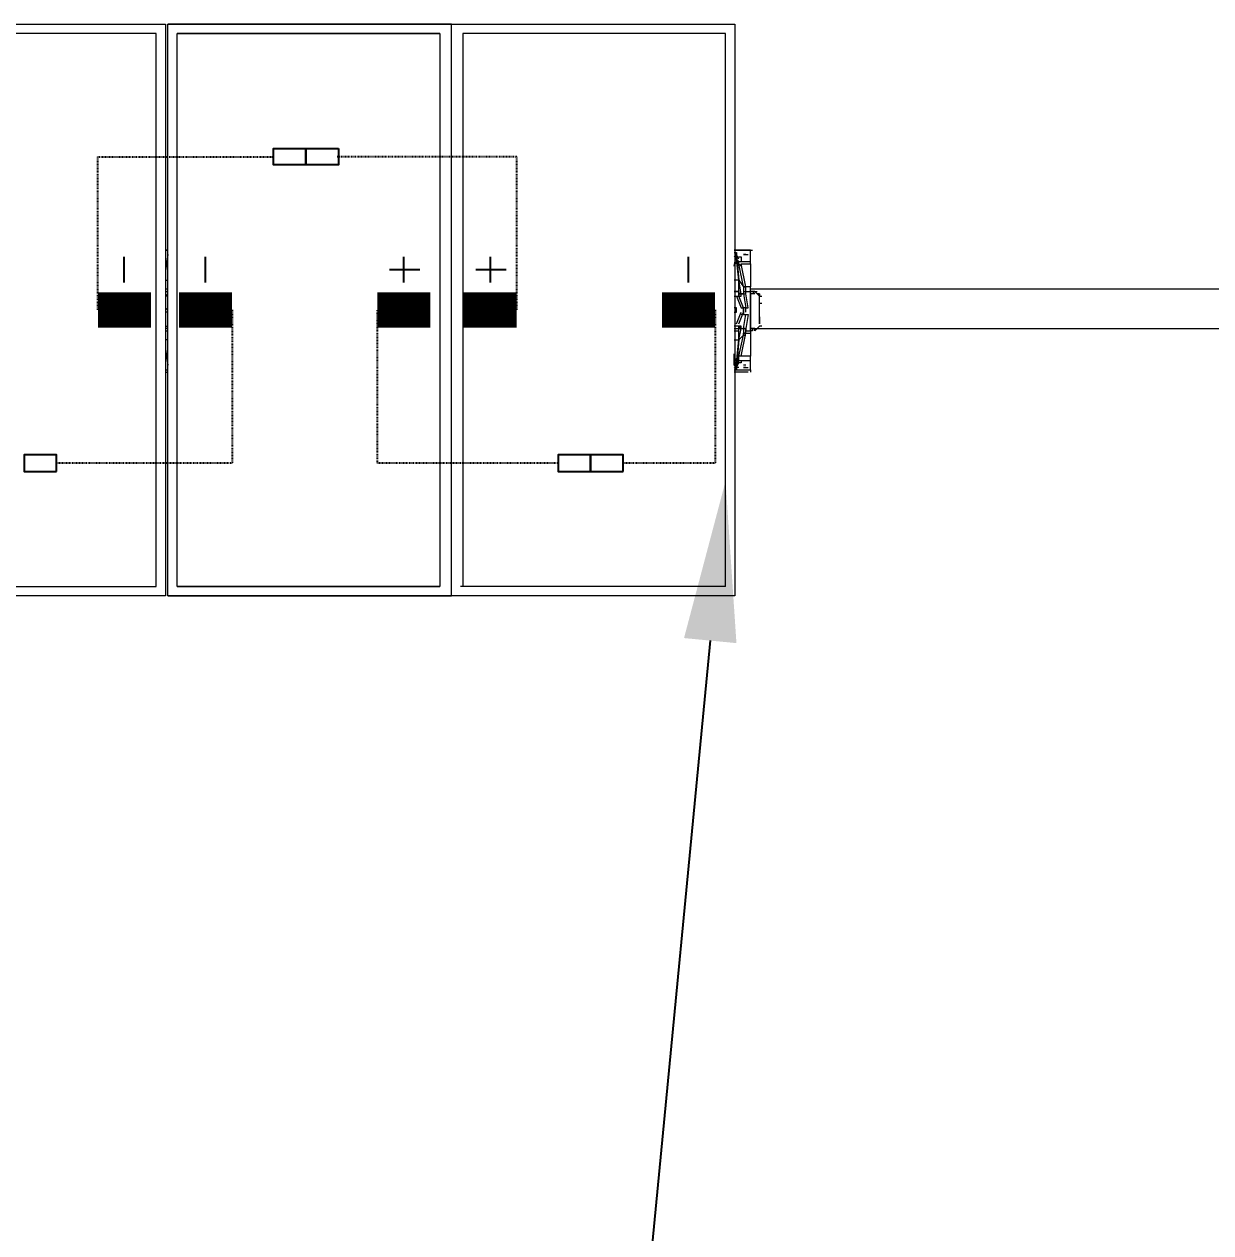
# Model space of a CAD drawing. Header units: feet. Extents: x -12372 to 90117, y -14865 to 4121.
# Drawn here: x 7871.4 to 8038.2, y 1277.5 to 1447.3 of the extents above; entities that cross this region are included whole.
import ezdxf
from ezdxf import colors
from ezdxf.entities.mleader import LeaderData, LeaderLine
from ezdxf.math import Vec2, Vec3

# ---------------------------------------------------------------- set-up
doc = ezdxf.new("R2010")
doc.units = ezdxf.units.FT
doc.header["$MEASUREMENT"] = 0
doc.linetypes.add('HIDDEN', pattern=[0.375, 0.25, -0.125])
for name, color, linetype in [('E-HARN-COMP', 8, 'Continuous'), ('E-TRNK-CABL-NEG', 6, 'HIDDEN'), ('E-TRUNK-CABLE-POS', 6, 'HIDDEN'), ('G-ANNO-TEXT', 1, 'Continuous'), ('Polarity-Text', 7, 'Continuous')]:
    doc.layers.add(name, color=color, linetype=linetype)
doc.styles.add('NEI-A', font='arial.ttf')

# ---------------------------------------------------------------- blocks, each defined once
blk = doc.blocks.new('A$C47dfd34d')
at = {"lineweight": 5}
for points in [[(18.19426, 0.41332), (18.39925, 0.41332), (18.39925, 0), (18.19426, 0)], [(18.60591, 0.41332), (18.8109, 0.41332), (18.8109, 0), (18.60591, 0)], [(18.20093, 0.40665), (18.20093, 0.00667), (18.39258, 0.00667), (18.39258, 0.40665)], [(18.40092, 0.24999), (18.39925, 0.24999)], [(18.81045, 0.21999), (18.81378, 0.21999)], [(18.81878, 0.22332), (18.81712, 0.22332), (18.81712, 0.21999), (18.81878, 0.21999)], [(18.82045, 0.20333), (18.81878, 0.19333), (18.81712, 0.19333), (18.81878, 0.20333)], [(18.81545, 0.19499), (18.81378, 0.19499)], [(18.81378, 0.19499), (18.81545, 0.19499), (18.81378, 0.19333)], [(18.81378, 0.19333), (18.81378, 0.19499)], [(18.82545, 0.19333), (18.82378, 0.19333), (18.82212, 0.19333), (18.82378, 0.19333)]]:
    blk.add_lwpolyline(points, close=True, dxfattribs=at)
for points in [[(18.40092, 0), (18.60591, 0), (18.40092, 0), (18.40092, 0.41332), (18.60591, 0.41332), (18.40092, 0.41332)], [(18.40758, 0.00667), (18.59758, 0.00667), (18.40758, 0.00667), (18.40758, 0.40665), (18.59758, 0.40665), (18.40758, 0.40665)], [(18.59758, 0.40665), (18.59758, 0.00667)], [(18.80423, 0.00667), (18.80423, 0.40665), (18.61424, 0.40665), (18.61424, 0.00667)], [(18.39925, 0.24666), (18.39925, 0.24332)], [(18.40092, 0.24666), (18.39925, 0.23499)], [(18.81045, 0.24499), (18.81212, 0.24666), (18.81212, 0.24332), (18.81378, 0.24499), (18.81545, 0.24499), (18.81545, 0.24166), (18.82212, 0.24166), (18.82212, 0.24999), (18.81045, 0.24999), (18.82045, 0.24999), (18.82212, 0.24999), (18.82378, 0.24999)], [(18.81045, 0.24832), (18.81212, 0.24832)], [(18.81045, 0.23832), (18.81212, 0.24666)], [(18.81212, 0.24666), (18.81212, 0.24832), (18.81212, 0.24666)], [(18.81378, 0.24332), (18.81212, 0.24666), (18.81378, 0.22832), (18.81212, 0.24332), (18.81378, 0.24166), (18.81545, 0.24166)], [(18.81712, 0.24666), (18.81878, 0.24666), (18.82045, 0.24666)], [(18.81878, 0.24666), (18.81712, 0.24666), (18.81878, 0.24666)], [(18.81212, 0.23999), (18.81212, 0.24166)], [(18.81378, 0.23832), (18.81378, 0.24166)], [(18.81712, 0.21832), (18.81545, 0.21832), (18.81378, 0.22832), (18.81712, 0.22332), (18.81378, 0.23999), (18.81545, 0.23832), (18.81545, 0.23999), (18.82212, 0.23999), (18.82212, 0.24166)], [(18.82212, 0.23999), (18.82212, 0.22332), (18.81878, 0.22332), (18.81712, 0.22332), (18.81878, 0.22332), (18.81545, 0.23999)], [(18.39925, 0.22832), (18.40092, 0.22832)], [(18.81045, 0.21666), (18.81378, 0.21666), (18.81545, 0.21666), (18.81545, 0.21832), (18.81378, 0.21832), (18.81378, 0.22832), (18.81045, 0.22832)], [(18.40092, 0.22166), (18.39925, 0.22166)], [(18.39925, 0.21999), (18.40092, 0.21999)], [(18.81378, 0.21999), (18.81378, 0.21666), (18.81378, 0.21832), (18.81545, 0.21832), (18.81712, 0.21832), (18.81878, 0.20832), (18.81712, 0.20832), (18.81712, 0.20333), (18.81878, 0.20333)], [(18.81712, 0.21999), (18.81712, 0.21832), (18.81878, 0.21832), (18.81878, 0.21999), (18.82212, 0.21999), (18.82212, 0.22332)], [(19.73753, 0.22166), (19.73253, 0.22166), (19.72753, 0.22166), (18.82212, 0.22166)], [(18.82878, 0.20166), (18.82878, 0.19666), (18.82878, 0.21666), (18.82711, 0.21832), (18.82545, 0.21999), (18.82378, 0.21999), (18.82545, 0.21832), (18.82378, 0.21832), (18.82212, 0.21832), (18.82212, 0.19166)], [(18.82212, 0.19333), (18.82212, 0.21832), (18.82212, 0.21999), (18.82378, 0.21999), (18.82545, 0.21999), (18.82378, 0.21999), (18.82212, 0.21999), (18.82378, 0.21999), (18.82545, 0.21999), (18.82711, 0.21999)], [(18.82545, 0.21999), (18.82711, 0.21832), (18.82878, 0.21832), (18.82711, 0.21832), (18.82878, 0.21832), (18.82878, 0.21666)], [(18.40092, 0.21666), (18.39925, 0.21666), (18.40092, 0.21832)], [(18.81212, 0.21666), (18.81545, 0.20832), (18.81712, 0.20832), (18.81712, 0.20499)], [(18.81378, 0.19666), (18.81712, 0.20499), (18.81712, 0.20832), (18.81378, 0.21666), (18.81545, 0.21666), (18.81545, 0.21832), (18.81378, 0.21832), (18.81545, 0.21832), (18.81378, 0.21832), (18.81545, 0.21832)], [(18.81878, 0.20499), (18.81878, 0.20832), (18.82045, 0.20832), (18.81878, 0.21832)], [(18.82545, 0.21832), (18.82545, 0.21832)], [(18.82878, 0.21166), (18.82878, 0.21666), (18.83045, 0.21666)], [(18.82878, 0.19999), (18.82878, 0.20166), (18.82878, 0.21166), (18.83045, 0.21166)], [(18.39925, 0.20666), (18.40092, 0.20832)], [(18.40092, 0.20499), (18.39925, 0.20499)], [(18.81045, 0.20499), (18.81212, 0.20499), (18.81212, 0.20832), (18.81045, 0.20832)], [(18.81212, 0.19666), (18.81545, 0.20499)], [(18.81712, 0.20333), (18.81545, 0.20333)], [(18.39925, 0.19499), (18.40092, 0.19499)], [(18.40092, 0.19333), (18.39925, 0.19333)], [(18.81045, 0.19333), (18.81378, 0.19333), (18.81545, 0.19333), (18.81545, 0.19499), (18.81378, 0.19499), (18.81045, 0.19499)], [(18.81045, 0.18499), (18.81378, 0.18499), (18.81378, 0.19333), (18.81545, 0.19333)], [(18.82212, 0.16999), (18.82212, 0.17333), (18.81545, 0.17333), (18.81378, 0.17333), (18.81712, 0.18833), (18.81712, 0.18999), (18.81878, 0.18999), (18.81878, 0.19166), (18.82212, 0.19166), (18.82212, 0.19333), (18.82378, 0.19333), (18.82545, 0.19333), (18.82378, 0.19333), (18.82545, 0.19333), (18.82711, 0.19333), (19.72753, 0.19333), (19.73253, 0.19333), (19.73753, 0.19333)], [(18.81878, 0.18999), (18.81712, 0.18999), (18.81712, 0.18833), (18.81378, 0.18499), (18.81545, 0.19333), (18.81712, 0.19333), (18.81878, 0.19333), (18.81878, 0.19166), (18.81878, 0.19333), (18.81712, 0.19333), (18.81712, 0.18833), (18.81878, 0.18833)], [(18.82378, 0.19333), (18.82378, 0.19166), (18.82212, 0.19166), (18.82212, 0.18999)], [(18.83045, 0.19499), (18.82878, 0.19499), (18.82711, 0.19333), (18.82545, 0.19166), (18.82545, 0.19333), (18.82711, 0.19333), (18.82878, 0.19499)], [(18.82545, 0.19333), (18.82545, 0.19333)], [(18.82711, 0.19333), (18.82878, 0.19333)], [(18.39925, 0.19166), (18.40092, 0.19166)], [(18.40092, 0.18499), (18.39925, 0.18499)], [(18.81045, 0.19166), (18.81378, 0.19166)], [(18.81378, 0.16499), (18.81212, 0.16499), (18.81212, 0.16833), (18.81378, 0.18499), (18.81212, 0.16499), (18.81045, 0.16666), (18.81045, 0.17499)], [(18.81545, 0.17333), (18.81878, 0.18999), (18.82212, 0.18999), (18.82212, 0.17333)], [(18.39925, 0.17833), (18.40092, 0.16666)], [(18.39925, 0.16999), (18.39925, 0.16666)], [(18.39925, 0.16666), (18.39925, 0.16666)], [(18.81045, 0.16499), (18.81212, 0.16333), (18.81212, 0.16499), (18.81378, 0.16833)], [(18.81045, 0.16666), (18.81212, 0.16499), (18.81212, 0.16333), (18.81378, 0.16333)], [(18.81212, 0.16999), (18.81212, 0.17166)], [(18.82045, 0.16333), (18.82212, 0.16333), (18.82212, 0.16999), (18.81545, 0.16999), (18.81545, 0.16833), (18.81212, 0.16833), (18.81378, 0.16999)], [(18.81545, 0.16999), (18.81378, 0.16999), (18.81378, 0.17333)], [(18.81878, 0.16666), (18.81712, 0.16666)], [(18.39925, 0.16333), (18.40092, 0.16333)], [(18.39925, 0.16166), (18.40092, 0.16166)], [(18.81045, 0.16333), (18.82212, 0.16333), (18.82212, 0.16166)], [(18.82045, 0.16166), (18.81045, 0.16166)], [(18.81878, 0.16499), (18.81712, 0.16499), (18.81878, 0.16499), (18.82045, 0.16499)], [(18.80423, 0.00667), (18.61258, 0.00667)]]:
    blk.add_lwpolyline(points, dxfattribs=at)

msp = doc.modelspace()

# ---------------------------------------------------------------- linework, layer by layer
at = {"layer": 'E-HARN-COMP'}
for points in [[(7911.01, 1429.87), (7911.01, 1427.54), (7906.45, 1427.54), (7906.45, 1429.87)], [(7915.57, 1429.87), (7915.57, 1427.54), (7911.01, 1427.54), (7911.01, 1429.87)], [(7875.99, 1384.47), (7875.99, 1386.8), (7871.43, 1386.8), (7871.43, 1384.47)], [(7951.01, 1384.47), (7951.01, 1386.8), (7946.45, 1386.8), (7946.45, 1384.47)], [(7955.58, 1384.47), (7955.58, 1386.8), (7951.01, 1386.8), (7951.01, 1384.47)]]:
    msp.add_lwpolyline(points, close=True, dxfattribs=at)
at = {"layer": 'E-HARN-COMP', "const_width": 5}
for points in [[(7881.78, 1407.17), (7889.24, 1407.17)], [(7900.65, 1407.17), (7893.19, 1407.17)], [(7921.05, 1407.17), (7928.51, 1407.17)], [(7940.65, 1407.17), (7933.2, 1407.17)], [(7961.06, 1407.17), (7968.51, 1407.17)]]:
    msp.add_lwpolyline(points, dxfattribs=at)
at = {"layer": 'E-TRNK-CABL-NEG', "ltscale": 0.1}
for points in [[(7881.78, 1407.17), (7881.78, 1428.7), (7906.45, 1428.7)], [(7900.65, 1407.17), (7900.65, 1385.63), (7875.99, 1385.63)], [(7968.51, 1407.17), (7968.51, 1385.63), (7955.58, 1385.63)]]:
    msp.add_lwpolyline(points, dxfattribs=at)
at = {"layer": 'E-TRUNK-CABLE-POS', "ltscale": 0.1}
for points in [[(7940.65, 1407.17), (7940.65, 1428.7), (7915.42, 1428.7)], [(7946.6, 1385.63), (7921.05, 1385.63), (7921.05, 1407.17)]]:
    msp.add_lwpolyline(points, dxfattribs=at)
at = {"layer": 'Polarity-Text'}
for p, q in [((7885.43, 1414.63), (7885.43, 1411.01)), ((7896.84, 1414.63), (7896.84, 1411.01)), ((7924.74, 1414.63), (7924.74, 1411.01)), ((7936.89, 1414.63), (7936.89, 1411.01)), ((7964.71, 1414.63), (7964.71, 1411.01)), ((7927.02, 1412.82), (7922.74, 1412.82)), ((7939.16, 1412.82), (7934.89, 1412.82))]:
    msp.add_line(p, q, dxfattribs=at)

# ---------------------------------------------------------------- block references
at = {"xscale": 194.318304, "yscale": 194.318304, "zscale": 194.318304}
msp.add_blockref('A$C47dfd34d', (4315.98, 1367.01), dxfattribs=at)

# ---------------------------------------------------------------- next in the draw order: leaders
at = {"layer": 'G-ANNO-TEXT'}
ml = msp.add_multileader_mtext('Standard', dxfattribs=at)
ml.set_content('ROTATE EVERY OTHER MODULE 180%%D TO ACCOMMODATE SKIP STRINGING', color=256, style='NEI-A')
ml.set_leader_properties()
ml.build(insert=Vec2(0, 0))
ml.multileader.update_dxf_attribs({"dogleg_length": 0.36, "arrow_head_size": 22.51})
ctx = ml.context
ctx.base_point, ctx.char_height, ctx.arrow_head_size, ctx.landing_gap_size, ctx.plane_origin = Vec3(7348.57, 1184.75, -22.9), 20, 22.51, 23.05, Vec3(14480.51, -4499.37, -22.9)
ctx.text_align_type = 2
notes = []
notes.append((ctx, [(1, (1, 1, 0), (7950.91, 1184.75, -22.9), (-1, 0), 46.1, [(1, [(7969.98, 1383.12, -22.9)], 0, [])])]))
ctx.mtext.insert, ctx.mtext.width, ctx.mtext.alignment, ctx.mtext.flow_direction = Vec3(7881.77, 1194.92, -22.9), 512.5465, 3, 5
ctx.mtext.has_bg_fill, ctx.mtext.bg_color, ctx.mtext.bg_scale_factor, ctx.mtext.bg_transparency, ctx.mtext.use_window_bg_color = 1, -1073741824, 1.5, 0, 1
for ctx, leaders in notes:
    for number, flags, end, landing, length, lines in leaders:
        leader = LeaderData()
        leader.index, (leader.has_last_leader_line, leader.has_dogleg_vector, leader.attachment_direction) = number, flags
        leader.last_leader_point, leader.dogleg_vector, leader.dogleg_length = Vec3(end), Vec3(landing), length
        for number, points, colour, breaks in lines:
            line = LeaderLine()
            line.index, line.vertices, line.color, line.breaks = number, Vec3.list(points), colors.encode_raw_color(colour), breaks
            leader.lines.append(line)
        ctx.leaders.append(leader)

doc.saveas('drawing.dxf')
